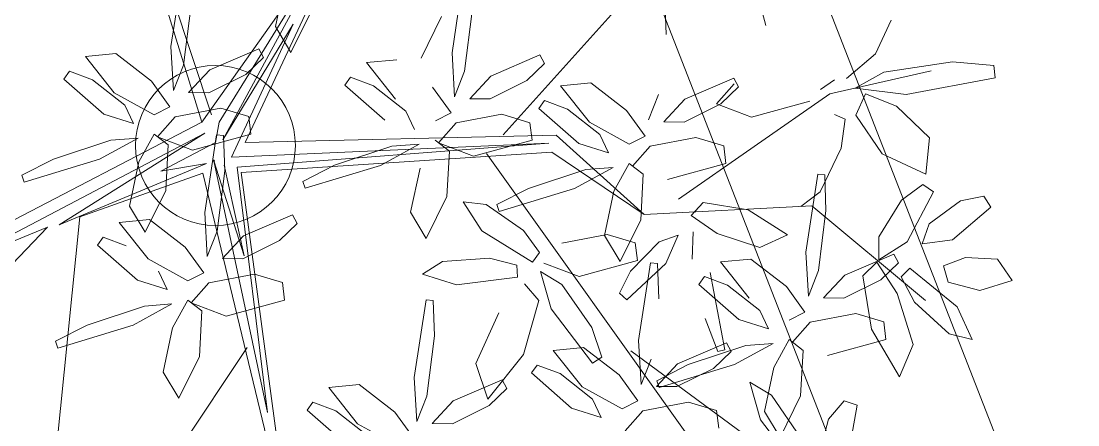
# Model space of a CAD drawing. Header units: millimetres. Extents: x 4980 to 19099, y 3891 to 5773.
# Drawn here: x 5597.99 to 5631.9, y 4297.89 to 4310.83 of the extents above; entities that cross this region are included whole.
import ezdxf

# ---------------------------------------------------------------- set-up
doc = ezdxf.new("R2010")
doc.units = ezdxf.units.MM
doc.layers.add('no3_ahşap gorunus on kalın', color=34, linetype='Continuous', lineweight=20)
doc.layers.add('no3_ölçü tefriş', color=252, linetype='Continuous', lineweight=0)

# ---------------------------------------------------------------- blocks, each defined once
blk = doc.blocks.new('p34')
at = {"color": 44}
for p, q in [((1692.198, -14143.891), (1694.497, -14136.818)), ((1692.508, -14144.125), (1694.72, -14136.809)), ((1691.114, -14144.782), (1687.482, -14137.116)), ((1692.508, -14144.125), (1687.589, -14137.234)), ((1682.842, -14144.569), (1676.283, -14137.346)), ((1691.944, -14144.122), (1688.533, -14138.654)), ((1688.533, -14138.654), (1691.834, -14144.693)), ((1691.834, -14144.693), (1689.564, -14140.991)), ((1689.564, -14140.991), (1691.56, -14145.247)), ((1677.216, -14146.653), (1672.35, -14143.293)), ((1692.072, -14144.782), (1691.944, -14144.122)), ((1692.508, -14144.125), (1701.348, -14148.674)), ((1681.141, -14144.583), (1678.323, -14147.141)), ((1691.114, -14144.782), (1681.141, -14144.583)), ((1692.412, -14144.474), (1697.09, -14147.395)), ((1700.697, -14148.791), (1692.412, -14144.474)), ((1691.56, -14145.247), (1681.376, -14144.838)), ((1681.376, -14144.838), (1691.38, -14145.568)), ((1693.827, -14145.686), (1692.072, -14144.782)), ((1683.379, -14145.161), (1673.489, -14159.11)), ((1681.275, -14145.128), (1678.323, -14147.141)), ((1691.245, -14145.741), (1681.275, -14145.128)), ((1690.433, -14153.439), (1692.127, -14145.361)), ((1692.127, -14145.361), (1691.165, -14148.417)), ((1691.38, -14145.568), (1690.433, -14153.439)), ((1691.165, -14148.417), (1691.795, -14145.506)), ((1697.09, -14147.395), (1692.365, -14145.451)), ((1692.365, -14145.451), (1693.827, -14145.686)), ((1689.745, -14157.312), (1691.245, -14145.741)), ((1692.477, -14145.759), (1689.745, -14157.312)), ((1696.426, -14147.139), (1692.477, -14145.759)), ((1672.948, -14146.882), (1669.312, -14149.94)), ((1678.323, -14147.141), (1672.948, -14146.882)), ((1696.426, -14147.139), (1697.633, -14158.576)), ((1701.444, -14149.067), (1697.468, -14147.471)), ((1709.373, -14159.799), (1697.468, -14147.471)), ((1691.075, -14151.353), (1700.732, -14165.701)), ((1678.77, -14151.506), (1672.265, -14156.333))]:
    blk.add_line(p, q, dxfattribs=at)
at = {"color": 64}
for p, q in [((1693.485, -14141.698), (1693.096, -14139.204)), ((1684.468, -14141.929), (1684.079, -14139.435)), ((1690.133, -14141.064), (1689.827, -14139.65)), ((1683.819, -14140.597), (1684.07, -14142.525)), ((1688.973, -14140.569), (1689.637, -14141.905)), ((1670.379, -14140.941), (1670.877, -14142.023)), ((1684.796, -14140.768), (1685.46, -14142.104)), ((1689.637, -14141.905), (1690.133, -14141.064)), ((1667.087, -14142.407), (1668.406, -14142.289)), ((1668.406, -14142.289), (1670.62, -14142.611)), ((1670.877, -14142.023), (1671.814, -14142.803)), ((1681.653, -14142.01), (1681.503, -14142.287)), ((1681.503, -14142.287), (1682.073, -14142.834)), ((1683.226, -14142.681), (1681.653, -14142.01)), ((1687.212, -14142.232), (1686.239, -14142.146)), ((1686.291, -14143.406), (1687.212, -14142.232)), ((1667.041, -14142.803), (1667.087, -14142.407)), ((1672.35, -14143.293), (1669.101, -14142.57)), ((1670.62, -14142.611), (1671.541, -14143.118)), ((1683.906, -14143.405), (1683.226, -14142.681)), ((1669.901, -14143.33), (1667.041, -14142.803)), ((1672.654, -14143.156), (1672.205, -14142.847)), ((1675.433, -14142.781), (1675.283, -14143.058)), ((1675.419, -14142.964), (1675.992, -14143.603)), ((1677.006, -14143.452), (1675.433, -14142.781)), ((1680.019, -14142.917), (1678.875, -14143.801)), ((1680.992, -14143.003), (1680.019, -14142.917)), ((1680.071, -14144.177), (1680.992, -14143.003)), ((1682.073, -14142.834), (1683.254, -14143.411)), ((1686.987, -14142.979), (1685.958, -14143.797)), ((1686.629, -14144.086), (1687.912, -14142.955)), ((1687.726, -14142.701), (1686.987, -14142.979)), ((1687.912, -14142.955), (1687.726, -14142.701)), ((1671.541, -14143.118), (1669.901, -14143.33)), ((1670.213, -14143.7), (1671.205, -14143.304)), ((1671.205, -14143.304), (1671.52, -14143.981)), ((1675.283, -14143.058), (1675.853, -14143.606)), ((1677.85, -14143.296), (1678.172, -14144.111)), ((1669.162, -14144.725), (1670.213, -14143.7)), ((1674.868, -14144.038), (1672.993, -14143.53)), ((1675.992, -14143.603), (1674.868, -14144.038)), ((1675.853, -14143.606), (1677.034, -14144.182)), ((1677.686, -14144.176), (1677.006, -14143.452)), ((1681.506, -14143.472), (1680.767, -14143.75)), ((1681.692, -14143.726), (1681.506, -14143.472)), ((1671.52, -14143.981), (1670.683, -14145.224)), ((1672.203, -14143.96), (1671.858, -14144.112)), ((1678.875, -14143.801), (1678.287, -14144.63)), ((1680.767, -14143.75), (1679.738, -14144.568)), ((1680.409, -14144.857), (1681.692, -14143.726)), ((1671.858, -14144.112), (1671.99, -14145.039)), ((1677.034, -14144.182), (1677.686, -14144.176)), ((1678.791, -14144.886), (1680.071, -14144.177)), ((1675.76, -14144.954), (1676.659, -14144.679)), ((1676.659, -14144.679), (1678.119, -14144.95)), ((1678.287, -14144.63), (1678.791, -14144.886)), ((1679.738, -14144.568), (1679.463, -14145.16)), ((1669.279, -14145.887), (1669.162, -14144.725)), ((1671.99, -14145.039), (1672.675, -14146.436)), ((1675.693, -14145.516), (1675.76, -14144.954)), ((1678.119, -14144.95), (1678.692, -14145.59)), ((1679.463, -14145.16), (1680.409, -14144.857)), ((1670.683, -14145.224), (1669.279, -14145.887)), ((1677.568, -14146.025), (1675.693, -14145.516)), ((1678.795, -14145.506), (1678.347, -14145.852)), ((1679.29, -14146.394), (1678.795, -14145.506)), ((1680.187, -14145.686), (1679.313, -14145.626)), ((1679.313, -14145.626), (1680.554, -14146.302)), ((1672.521, -14145.896), (1672.49, -14147.033)), ((1672.75, -14145.871), (1672.521, -14145.896)), ((1673.139, -14148.365), (1672.75, -14145.871)), ((1678.347, -14145.852), (1678.436, -14147.313)), ((1669.034, -14146.453), (1669.379, -14146.214)), ((1669.379, -14146.214), (1670.068, -14146.713)), ((1679.596, -14147.808), (1679.29, -14146.394)), ((1668.178, -14146.749), (1669.183, -14147.476)), ((1669.889, -14148.048), (1669.034, -14146.453)), ((1670.068, -14146.713), (1670.801, -14147.891)), ((1672.675, -14146.436), (1673.293, -14146.902)), ((1672.49, -14147.033), (1672.742, -14148.961)), ((1674.984, -14147.01), (1673.725, -14147.811)), ((1676.427, -14146.768), (1674.984, -14147.01)), ((1676.818, -14147.177), (1676.427, -14146.768)), ((1675.987, -14147.762), (1676.818, -14147.177)), ((1669.183, -14147.476), (1669.41, -14148.12)), ((1674.614, -14148.215), (1675.987, -14147.762)), ((1676.785, -14148.579), (1676.753, -14147.704)), ((1670.8, -14148.625), (1669.889, -14148.048)), ((1670.801, -14147.891), (1670.8, -14148.625)), ((1673.725, -14147.811), (1674.614, -14148.215)), ((1677.85, -14148.015), (1677.233, -14147.804)), ((1677.233, -14147.804), (1677.633, -14148.713)), ((1670.324, -14148.446), (1670.175, -14148.723)), ((1671.898, -14149.117), (1670.324, -14148.446)), ((1673.063, -14149.776), (1673.139, -14148.365)), ((1670.175, -14148.723), (1670.744, -14149.27)), ((1670.216, -14149.706), (1670.864, -14148.697)), ((1670.864, -14148.697), (1671.313, -14149.137)), ((1674.911, -14148.582), (1673.766, -14149.466)), ((1675.883, -14148.668), (1674.911, -14148.582)), ((1674.963, -14149.842), (1675.883, -14148.668)), ((1672.577, -14149.841), (1671.898, -14149.117)), ((1672.742, -14148.961), (1673.063, -14149.776)), ((1676.212, -14149.009), (1675.749, -14151.491)), ((1670.744, -14149.27), (1671.925, -14149.847)), ((1671.313, -14149.137), (1671.041, -14150.851)), ((1673.766, -14149.466), (1673.178, -14150.295)), ((1675.658, -14149.415), (1674.63, -14150.233)), ((1676.398, -14149.137), (1675.658, -14149.415)), ((1671.925, -14149.847), (1672.577, -14149.841)), ((1671.551, -14150.344), (1673.011, -14150.615)), ((1673.178, -14150.295), (1673.683, -14150.55)), ((1674.63, -14150.233), (1674.355, -14150.825)), ((1673.011, -14150.615), (1673.583, -14151.255)), ((1674.355, -14150.825), (1675.301, -14150.522)), ((1673.687, -14151.171), (1673.239, -14151.517)), ((1674.182, -14152.059), (1673.687, -14151.171)), ((1673.239, -14151.517), (1673.327, -14152.977))]:
    blk.add_line(p, q, dxfattribs=at)
at = {"color": 66}
for p, q in [((1674.787, -14139.573), (1674.396, -14141.103)), ((1677.63, -14140.231), (1677.599, -14141.368))]:
    blk.add_line(p, q, dxfattribs=at)
at = {"color": 62}
for p, q in [((1692.836, -14140.366), (1693.088, -14142.294)), ((1684.392, -14143.34), (1684.468, -14141.929)), ((1690.67, -14141.779), (1690.521, -14142.056)), ((1692.243, -14142.45), (1690.67, -14141.779)), ((1693.409, -14143.109), (1693.485, -14141.698)), ((1695.257, -14141.915), (1694.112, -14142.799)), ((1696.229, -14142.001), (1695.257, -14141.915)), ((1695.309, -14143.175), (1696.229, -14142.001)), ((1690.521, -14142.056), (1691.09, -14142.603)), ((1693.088, -14142.294), (1693.409, -14143.109)), ((1684.07, -14142.525), (1684.392, -14143.34)), ((1691.09, -14142.603), (1692.271, -14143.18)), ((1692.923, -14143.174), (1692.243, -14142.45)), ((1696.743, -14142.47), (1696.004, -14142.748)), ((1696.929, -14142.724), (1696.743, -14142.47)), ((1694.112, -14142.799), (1693.524, -14143.628)), ((1696.004, -14142.748), (1694.975, -14143.566)), ((1695.647, -14143.855), (1696.929, -14142.724)), ((1685.095, -14143.03), (1684.507, -14143.859)), ((1692.271, -14143.18), (1692.923, -14143.174)), ((1694.028, -14143.883), (1695.309, -14143.175)), ((1683.254, -14143.411), (1683.906, -14143.405)), ((1690.998, -14143.952), (1691.896, -14143.677)), ((1691.896, -14143.677), (1693.357, -14143.948)), ((1693.524, -14143.628), (1694.028, -14143.883)), ((1694.975, -14143.566), (1694.7, -14144.158)), ((1681.98, -14144.183), (1682.879, -14143.907)), ((1682.879, -14143.907), (1684.339, -14144.179)), ((1684.507, -14143.859), (1685.011, -14144.114)), ((1685.958, -14143.797), (1685.683, -14144.389)), ((1690.93, -14144.514), (1690.998, -14143.952)), ((1693.357, -14143.948), (1693.929, -14144.588)), ((1694.7, -14144.158), (1695.647, -14143.855)), ((1681.913, -14144.745), (1681.98, -14144.183)), ((1684.339, -14144.179), (1684.912, -14144.818)), ((1692.805, -14145.023), (1690.93, -14144.514)), ((1691.807, -14144.554), (1691.776, -14145.691)), ((1692.036, -14144.529), (1691.807, -14144.554)), ((1692.425, -14147.023), (1692.036, -14144.529)), ((1693.929, -14144.588), (1692.805, -14145.023)), ((1694.032, -14144.504), (1693.584, -14144.85)), ((1694.527, -14145.392), (1694.032, -14144.504)), ((1695.424, -14144.684), (1694.55, -14144.624)), ((1694.55, -14144.624), (1695.791, -14145.3)), ((1697.273, -14145.287), (1695.424, -14144.684)), ((1683.788, -14145.253), (1681.913, -14144.745)), ((1684.912, -14144.818), (1683.788, -14145.253)), ((1685.015, -14144.735), (1684.567, -14145.081)), ((1686.407, -14144.915), (1685.533, -14144.855)), ((1685.533, -14144.855), (1686.774, -14145.531)), ((1688.255, -14145.518), (1686.407, -14144.915)), ((1693.584, -14144.85), (1693.673, -14146.31)), ((1684.567, -14145.081), (1684.656, -14146.541)), ((1694.833, -14146.806), (1694.527, -14145.392)), ((1695.791, -14145.3), (1698.21, -14146.021)), ((1698.286, -14145.804), (1697.273, -14145.287)), ((1682.035, -14146.289), (1680.187, -14145.686)), ((1685.816, -14147.036), (1685.51, -14145.623)), ((1686.774, -14145.531), (1689.193, -14146.252)), ((1689.269, -14146.035), (1688.255, -14145.518)), ((1691.776, -14145.691), (1692.028, -14147.62)), ((1689.193, -14146.252), (1689.269, -14146.035)), ((1698.21, -14146.021), (1698.286, -14145.804)), ((1680.554, -14146.302), (1682.973, -14147.023)), ((1683.049, -14146.806), (1682.035, -14146.289)), ((1693.673, -14146.31), (1694.337, -14147.646)), ((1667.195, -14146.953), (1667.421, -14146.6)), ((1667.421, -14146.6), (1668.178, -14146.749)), ((1683.396, -14146.796), (1684.129, -14146.708)), ((1684.129, -14146.708), (1683.53, -14147.645)), ((1684.656, -14146.541), (1685.32, -14147.877)), ((1668.436, -14147.994), (1667.195, -14146.953)), ((1682.202, -14147.635), (1683.396, -14146.796)), ((1682.973, -14147.023), (1683.049, -14146.806)), ((1685.32, -14147.877), (1685.816, -14147.036)), ((1692.349, -14148.435), (1692.425, -14147.023)), ((1694.337, -14147.646), (1694.833, -14146.806)), ((1678.436, -14147.313), (1679.1, -14148.649)), ((1689.61, -14147.104), (1689.461, -14147.381)), ((1689.461, -14147.381), (1690.03, -14147.929)), ((1691.184, -14147.775), (1689.61, -14147.104)), ((1694.197, -14147.24), (1693.052, -14148.124)), ((1695.169, -14147.326), (1694.197, -14147.24)), ((1694.249, -14148.5), (1695.169, -14147.326)), ((1681.687, -14148.351), (1682.202, -14147.635)), ((1683.53, -14147.645), (1681.917, -14148.65)), ((1692.028, -14147.62), (1692.349, -14148.435)), ((1669.41, -14148.12), (1668.436, -14147.994)), ((1678.772, -14148.952), (1677.85, -14148.015)), ((1678.546, -14148.611), (1678.614, -14148.049)), ((1678.614, -14148.049), (1679.513, -14147.773)), ((1679.1, -14148.649), (1679.596, -14147.808)), ((1679.513, -14147.773), (1680.973, -14148.045)), ((1690.03, -14147.929), (1691.211, -14148.505)), ((1691.863, -14148.499), (1691.184, -14147.775)), ((1694.587, -14149.181), (1695.869, -14148.049)), ((1695.684, -14147.795), (1694.944, -14148.074)), ((1695.869, -14148.049), (1695.684, -14147.795)), ((1681.917, -14148.65), (1681.687, -14148.351)), ((1693.052, -14148.124), (1692.464, -14148.953)), ((1666.521, -14149.301), (1666.997, -14148.615)), ((1666.997, -14148.615), (1668.023, -14148.565)), ((1668.023, -14148.565), (1668.726, -14148.827)), ((1677.633, -14148.713), (1678.894, -14149.87)), ((1677.898, -14148.713), (1677.868, -14149.85)), ((1678.127, -14148.688), (1677.898, -14148.713)), ((1678.517, -14151.182), (1678.127, -14148.688)), ((1680.422, -14149.119), (1678.546, -14148.611)), ((1681.545, -14148.684), (1680.422, -14149.119)), ((1682.401, -14149.13), (1682.411, -14148.753)), ((1682.411, -14148.753), (1683.291, -14148.523)), ((1683.291, -14148.523), (1684.796, -14148.627)), ((1684.796, -14148.627), (1685.441, -14149.022)), ((1691.211, -14148.505), (1691.863, -14148.499)), ((1692.969, -14149.209), (1694.249, -14148.5)), ((1668.289, -14150.142), (1669.805, -14148.893)), ((1668.726, -14148.827), (1668.579, -14149.346)), ((1669.805, -14148.893), (1670.088, -14149.173)), ((1679.127, -14149.658), (1678.772, -14148.952)), ((1680.97, -14149.376), (1681.66, -14148.951)), ((1681.66, -14148.951), (1681.318, -14150.157)), ((1685.441, -14149.022), (1684.35, -14149.37)), ((1689.938, -14149.277), (1690.836, -14149.002)), ((1690.836, -14149.002), (1692.297, -14149.274)), ((1692.464, -14148.953), (1692.969, -14149.209)), ((1693.915, -14148.892), (1693.641, -14149.483)), ((1667.564, -14149.618), (1666.521, -14149.301)), ((1668.579, -14149.346), (1667.564, -14149.618)), ((1670.088, -14149.173), (1669.663, -14149.982)), ((1675.301, -14150.522), (1676.584, -14149.391)), ((1676.584, -14149.391), (1676.398, -14149.137)), ((1680.023, -14150.76), (1680.97, -14149.376)), ((1682.168, -14149.344), (1681.719, -14149.88)), ((1684.35, -14149.37), (1682.401, -14149.13)), ((1689.87, -14149.839), (1689.938, -14149.277)), ((1692.297, -14149.274), (1692.869, -14149.913)), ((1693.641, -14149.483), (1694.587, -14149.181)), ((1669.711, -14151.349), (1670.216, -14149.706)), ((1678.894, -14149.87), (1679.127, -14149.658)), ((1667.812, -14151.191), (1668.289, -14150.142)), ((1669.663, -14149.982), (1668.556, -14151.005)), ((1681.719, -14149.88), (1682.213, -14151.614)), ((1685.331, -14149.847), (1685.102, -14149.872)), ((1685.72, -14152.341), (1685.331, -14149.847)), ((1691.745, -14150.348), (1689.87, -14149.839)), ((1692.869, -14149.913), (1691.745, -14150.348)), ((1692.973, -14149.83), (1692.525, -14150.175)), ((1693.468, -14150.717), (1692.973, -14149.83)), ((1694.364, -14150.01), (1693.49, -14149.949)), ((1693.49, -14149.949), (1694.731, -14150.625)), ((1670.652, -14150.619), (1671.551, -14150.344)), ((1675.974, -14151.543), (1676.381, -14150.481)), ((1681.318, -14150.157), (1680.006, -14151.9)), ((1683.745, -14151.899), (1683.001, -14150.28)), ((1692.525, -14150.175), (1692.613, -14151.636)), ((1670.584, -14151.181), (1670.652, -14150.619)), ((1679.705, -14151.709), (1680.023, -14150.76)), ((1668.556, -14151.005), (1667.812, -14151.191)), ((1671.041, -14150.851), (1670.154, -14152.377)), ((1670.154, -14152.377), (1669.711, -14151.349)), ((1672.459, -14151.69), (1670.584, -14151.181)), ((1675.078, -14151.351), (1674.204, -14151.291)), ((1674.204, -14151.291), (1675.445, -14151.967)), ((1676.927, -14151.954), (1675.078, -14151.351)), ((1675.701, -14151.263), (1675.552, -14151.54)), ((1677.275, -14151.934), (1675.701, -14151.263)), ((1675.749, -14151.491), (1675.974, -14151.543)), ((1678.44, -14152.594), (1678.517, -14151.182)), ((1680.288, -14151.399), (1679.143, -14152.283)), ((1681.26, -14151.485), (1680.288, -14151.399)), ((1680.34, -14152.659), (1681.26, -14151.485)), ((1675.552, -14151.54), (1676.122, -14152.088)), ((1678.119, -14151.779), (1678.44, -14152.594)), ((1680.006, -14151.9), (1679.705, -14151.709)), ((1682.213, -14151.614), (1683.369, -14153.044)), ((1674.487, -14153.473), (1674.182, -14152.059)), ((1675.445, -14151.967), (1677.865, -14152.688)), ((1676.122, -14152.088), (1677.303, -14152.664)), ((1677.94, -14152.471), (1676.927, -14151.954)), ((1677.955, -14152.658), (1677.275, -14151.934)), ((1681.775, -14151.954), (1681.035, -14152.233)), ((1681.961, -14152.208), (1681.775, -14151.954)), ((1683.369, -14153.044), (1683.745, -14151.899)), ((1677.865, -14152.688), (1677.94, -14152.471)), ((1679.143, -14152.283), (1678.555, -14153.112)), ((1681.035, -14152.233), (1680.007, -14153.051)), ((1680.678, -14153.34), (1681.961, -14152.208)), ((1682.905, -14152.422), (1682.755, -14152.699)), ((1684.478, -14153.093), (1682.905, -14152.422)), ((1674.267, -14152.955), (1674.958, -14152.529)), ((1674.958, -14152.529), (1674.615, -14153.736)), ((1677.303, -14152.664), (1677.955, -14152.658)), ((1679.06, -14153.368), (1680.34, -14152.659)), ((1682.755, -14152.699), (1683.325, -14153.247)), ((1688.464, -14152.644), (1687.491, -14152.558)), ((1687.544, -14153.818), (1688.464, -14152.644)), ((1671.517, -14153.284), (1671.935, -14153.146)), ((1671.935, -14153.146), (1672.437, -14153.723)), ((1673.32, -14154.338), (1674.267, -14152.955)), ((1673.327, -14152.977), (1673.991, -14154.313)), ((1676.029, -14153.436), (1676.928, -14153.161)), ((1676.928, -14153.161), (1678.388, -14153.433)), ((1678.555, -14153.112), (1679.06, -14153.368)), ((1680.007, -14153.051), (1679.732, -14153.642)), ((1685.158, -14153.817), (1684.478, -14153.093)), ((1688.978, -14153.113), (1688.239, -14153.392)), ((1689.164, -14153.367), (1688.978, -14153.113)), ((1671.803, -14154.85), (1671.517, -14153.284)), ((1673.991, -14154.313), (1674.487, -14153.473)), ((1675.961, -14153.998), (1676.029, -14153.436)), ((1678.388, -14153.433), (1678.96, -14154.072)), ((1679.732, -14153.642), (1680.678, -14153.34)), ((1683.325, -14153.247), (1684.506, -14153.823)), ((1687.882, -14154.499), (1689.164, -14153.367)), ((1672.437, -14153.723), (1672.747, -14154.9)), ((1674.615, -14153.736), (1673.303, -14155.478))]:
    blk.add_line(p, q, dxfattribs=at)
at = {"color": 60}
for p, q in [((1685.102, -14149.872), (1685.071, -14151.009)), ((1696.213, -14150.612), (1694.364, -14150.01)), ((1693.773, -14152.131), (1693.468, -14150.717)), ((1694.731, -14150.625), (1697.15, -14151.347)), ((1697.226, -14151.129), (1696.213, -14150.612)), ((1685.071, -14151.009), (1685.323, -14152.938)), ((1697.15, -14151.347), (1697.226, -14151.129)), ((1692.613, -14151.636), (1693.277, -14152.972)), ((1693.277, -14152.972), (1693.773, -14152.131)), ((1685.644, -14153.753), (1685.72, -14152.341)), ((1687.491, -14152.558), (1686.347, -14153.442)), ((1685.323, -14152.938), (1685.644, -14153.753)), ((1686.347, -14153.442), (1685.759, -14154.271)), ((1688.239, -14153.392), (1687.21, -14154.21)), ((1684.506, -14153.823), (1685.158, -14153.817)), ((1686.263, -14154.527), (1687.544, -14153.818))]:
    blk.add_line(p, q, dxfattribs=at)
at = {"color": 0}
blk.add_circle((1692.072, -14144.874, 33.324), 2.566, dxfattribs=at)
blk.add_circle((1692.127, -14145.361), 0.0214)

msp = doc.modelspace()

# ---------------------------------------------------------------- linework, layer by layer
at = {"layer": 'no3_ahşap gorunus on kalın', "extrusion": (-0.000424385, 0.002254, 0.999997), "elevation": 7.666}
msp.add_lwpolyline([(5630.061, 4199.248), (5583.994, 4317.225), (5616.597, 4329.955), (5662.664, 4211.978), (5630.061, 4199.248)], dxfattribs=at)
msp.add_lwpolyline([(5632.9, 4205.724), (5590.47, 4314.386), (5613.758, 4323.479), (5656.188, 4214.817)], close=True, dxfattribs=at)

# ---------------------------------------------------------------- block references
at = {"layer": 'no3_ölçü tefriş', "xscale": -1, "rotation": 0.2328300535295913}
msp.add_blockref('p34', (7238.802, 18458.477, -1.055), dxfattribs=at)

doc.saveas('drawing.dxf')
